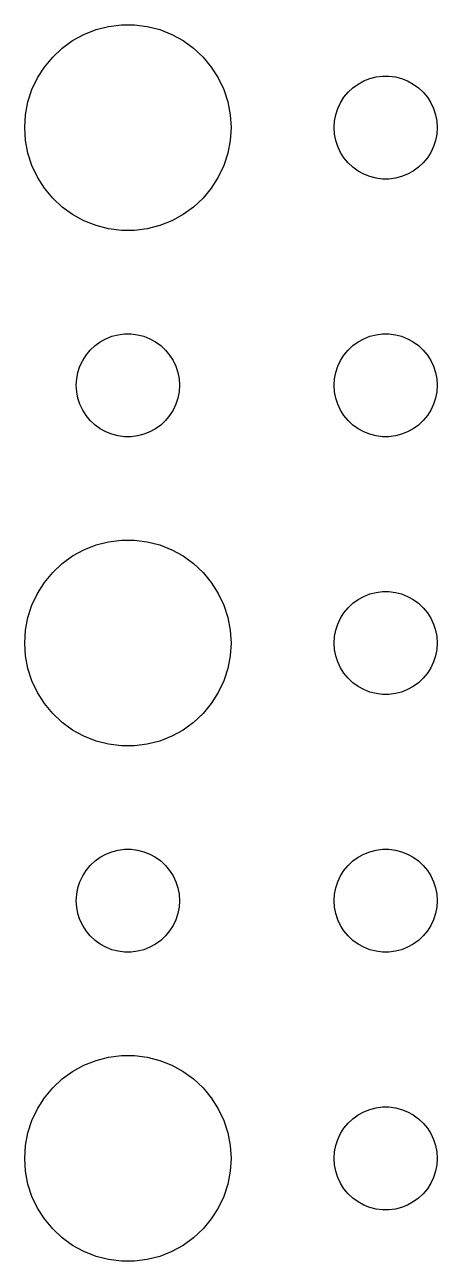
# Model space of a CAD drawing. Header units: metres. Extents: x -142 to 142, y -142 to 142.
# Drawn here: x -3 to 9, y -2.99 to 32.99 of the extents above; entities that cross this region are included whole.
import ezdxf

# ---------------------------------------------------------------- set-up
doc = ezdxf.new("R2010")
doc.units = ezdxf.units.M

msp = doc.modelspace()

# ---------------------------------------------------------------- linework, layer by layer
for p, q in [((-1.27733, 32.7145), (-0.92705, 32.8532)), ((-0.92705, 32.8532), (-0.56213, 32.9469)), ((-0.56213, 32.9469), (-0.18837, 32.9941)), ((-0.18837, 32.9941), (0.18837, 32.9941)), ((0.18837, 32.9941), (0.56213, 32.9469)), ((0.56213, 32.9469), (0.92705, 32.8532)), ((0.92705, 32.8532), (1.27733, 32.7145)), ((-1.91226, 32.3115), (-1.60747, 32.533)), ((-1.60747, 32.533), (-1.27733, 32.7145)), ((1.27733, 32.7145), (1.60747, 32.533)), ((1.60747, 32.533), (1.91226, 32.3115)), ((-2.42705, 31.7634), (-2.1869, 32.0536)), ((-2.1869, 32.0536), (-1.91226, 32.3115)), ((1.91226, 32.3115), (2.1869, 32.0536)), ((2.1869, 32.0536), (2.42705, 31.7634)), ((-2.62891, 31.4453), (-2.42705, 31.7634)), ((2.42705, 31.7634), (2.62891, 31.4453)), ((-2.78932, 31.1044), (-2.62891, 31.4453)), ((2.62891, 31.4453), (2.78932, 31.1044)), ((6.69626, 31.2665), (6.86133, 31.3572)), ((6.86133, 31.3572), (7.03647, 31.4266)), ((7.03647, 31.4266), (7.21892, 31.4734)), ((7.21892, 31.4734), (7.40581, 31.497)), ((7.40581, 31.497), (7.59418, 31.497)), ((7.59418, 31.497), (7.78107, 31.4734)), ((7.78107, 31.4734), (7.96352, 31.4266)), ((7.96352, 31.4266), (8.13866, 31.3572)), ((8.13866, 31.3572), (8.30373, 31.2665)), ((-2.90575, 30.7461), (-2.78932, 31.1044)), ((2.78932, 31.1044), (2.90575, 30.7461)), ((6.28647, 30.8817), (6.40654, 31.0268)), ((6.40654, 31.0268), (6.54385, 31.1558)), ((6.54385, 31.1558), (6.69626, 31.2665)), ((8.30373, 31.2665), (8.45613, 31.1558)), ((8.45613, 31.1558), (8.59344, 31.0268)), ((8.59344, 31.0268), (8.71352, 30.8817)), ((-2.97633, 30.376), (-2.90575, 30.7461)), ((2.90575, 30.7461), (2.97633, 30.376)), ((6.10533, 30.5522), (6.18553, 30.7226)), ((6.18553, 30.7226), (6.28647, 30.8817)), ((8.71352, 30.8817), (8.81445, 30.7226)), ((8.81445, 30.7226), (8.89465, 30.5522)), ((-3, 30), (-2.97633, 30.376)), ((2.97633, 30.376), (3, 30)), ((6.01183, 30.188), (6.04712, 30.373)), ((6.04712, 30.373), (6.10533, 30.5522)), ((8.89465, 30.5522), (8.95287, 30.373)), ((8.95287, 30.373), (8.98816, 30.188)), ((-2.97633, 29.624), (-3, 30)), ((3, 30), (2.97633, 29.624)), ((6, 30), (6.01183, 30.188)), ((6.01183, 29.812), (6, 30)), ((8.98816, 30.188), (9, 30)), ((9, 30), (8.98816, 29.812)), ((-2.90575, 29.2539), (-2.97633, 29.624)), ((2.97633, 29.624), (2.90575, 29.2539)), ((6.04712, 29.627), (6.01183, 29.812)), ((6.10533, 29.4478), (6.04712, 29.627)), ((8.95287, 29.627), (8.89465, 29.4478)), ((8.98816, 29.812), (8.95287, 29.627)), ((-2.78932, 28.8956), (-2.90575, 29.2539)), ((2.90575, 29.2539), (2.78932, 28.8956)), ((6.18553, 29.2774), (6.10533, 29.4478)), ((6.28647, 29.1183), (6.18553, 29.2774)), ((8.81445, 29.2774), (8.71352, 29.1183)), ((8.89465, 29.4478), (8.81445, 29.2774)), ((-2.62891, 28.5547), (-2.78932, 28.8956)), ((2.78932, 28.8956), (2.62891, 28.5547)), ((6.40654, 28.9732), (6.28647, 29.1183)), ((6.54385, 28.8442), (6.40654, 28.9732)), ((6.69626, 28.7335), (6.54385, 28.8442)), ((8.45613, 28.8442), (8.30373, 28.7335)), ((8.59344, 28.9732), (8.45613, 28.8442)), ((8.71352, 29.1183), (8.59344, 28.9732)), ((-2.42705, 28.2366), (-2.62891, 28.5547)), ((2.62891, 28.5547), (2.42705, 28.2366)), ((6.86133, 28.6427), (6.69626, 28.7335)), ((7.03647, 28.5734), (6.86133, 28.6427)), ((7.21892, 28.5266), (7.03647, 28.5734)), ((7.40581, 28.503), (7.21892, 28.5266)), ((7.59418, 28.503), (7.40581, 28.503)), ((7.78107, 28.5266), (7.59418, 28.503)), ((7.96352, 28.5734), (7.78107, 28.5266)), ((8.13866, 28.6427), (7.96352, 28.5734)), ((8.30373, 28.7335), (8.13866, 28.6427)), ((-2.1869, 27.9464), (-2.42705, 28.2366)), ((2.42705, 28.2366), (2.1869, 27.9464)), ((-1.91226, 27.6884), (-2.1869, 27.9464)), ((2.1869, 27.9464), (1.91226, 27.6884)), ((-1.60747, 27.467), (-1.91226, 27.6884)), ((-1.27733, 27.2855), (-1.60747, 27.467)), ((1.60747, 27.467), (1.27733, 27.2855)), ((1.91226, 27.6884), (1.60747, 27.467)), ((-0.92705, 27.1468), (-1.27733, 27.2855)), ((-0.56213, 27.0531), (-0.92705, 27.1468)), ((-0.18837, 27.0059), (-0.56213, 27.0531)), ((0.18837, 27.0059), (-0.18837, 27.0059)), ((0.56213, 27.0531), (0.18837, 27.0059)), ((0.92705, 27.1468), (0.56213, 27.0531)), ((1.27733, 27.2855), (0.92705, 27.1468)), ((-0.95613, 23.6558), (-0.80373, 23.7665)), ((-0.80373, 23.7665), (-0.63866, 23.8572)), ((-0.63866, 23.8572), (-0.46352, 23.9266)), ((-0.46352, 23.9266), (-0.28107, 23.9734)), ((-0.28107, 23.9734), (-0.09418, 23.997)), ((-0.09418, 23.997), (0.09418, 23.997)), ((0.09418, 23.997), (0.28107, 23.9734)), ((0.28107, 23.9734), (0.46352, 23.9266)), ((0.46352, 23.9266), (0.63866, 23.8572)), ((0.63866, 23.8572), (0.80373, 23.7665)), ((0.80373, 23.7665), (0.95613, 23.6558)), ((6.54385, 23.6558), (6.69626, 23.7665)), ((6.69626, 23.7665), (6.86133, 23.8572)), ((6.86133, 23.8572), (7.03647, 23.9266)), ((7.03647, 23.9266), (7.21892, 23.9734)), ((7.21892, 23.9734), (7.40581, 23.997)), ((7.40581, 23.997), (7.59418, 23.997)), ((7.59418, 23.997), (7.78107, 23.9734)), ((7.78107, 23.9734), (7.96352, 23.9266)), ((7.96352, 23.9266), (8.13866, 23.8572)), ((8.13866, 23.8572), (8.30373, 23.7665)), ((8.30373, 23.7665), (8.45613, 23.6558)), ((-1.21352, 23.3817), (-1.09344, 23.5268)), ((-1.09344, 23.5268), (-0.95613, 23.6558)), ((0.95613, 23.6558), (1.09344, 23.5268)), ((1.09344, 23.5268), (1.21352, 23.3817)), ((6.28647, 23.3817), (6.40654, 23.5268)), ((6.40654, 23.5268), (6.54385, 23.6558)), ((8.45613, 23.6558), (8.59344, 23.5268)), ((8.59344, 23.5268), (8.71352, 23.3817)), ((-1.45287, 22.873), (-1.39465, 23.0522)), ((-1.39465, 23.0522), (-1.31445, 23.2226)), ((-1.31445, 23.2226), (-1.21352, 23.3817)), ((1.21352, 23.3817), (1.31445, 23.2226)), ((1.31445, 23.2226), (1.39465, 23.0522)), ((1.39465, 23.0522), (1.45287, 22.873)), ((6.04712, 22.873), (6.10533, 23.0522)), ((6.10533, 23.0522), (6.18553, 23.2226)), ((6.18553, 23.2226), (6.28647, 23.3817)), ((8.71352, 23.3817), (8.81445, 23.2226)), ((8.81445, 23.2226), (8.89465, 23.0522)), ((8.89465, 23.0522), (8.95287, 22.873)), ((-1.5, 22.5), (-1.48816, 22.688)), ((-1.48816, 22.688), (-1.45287, 22.873)), ((1.45287, 22.873), (1.48816, 22.688)), ((1.48816, 22.688), (1.5, 22.5)), ((6, 22.5), (6.01183, 22.688)), ((6.01183, 22.688), (6.04712, 22.873)), ((8.95287, 22.873), (8.98816, 22.688)), ((8.98816, 22.688), (9, 22.5)), ((-1.48816, 22.312), (-1.5, 22.5)), ((1.5, 22.5), (1.48816, 22.312)), ((6.01183, 22.312), (6, 22.5)), ((9, 22.5), (8.98816, 22.312)), ((-1.45287, 22.127), (-1.48816, 22.312)), ((-1.39465, 21.9478), (-1.45287, 22.127)), ((1.45287, 22.127), (1.39465, 21.9478)), ((1.48816, 22.312), (1.45287, 22.127)), ((6.04712, 22.127), (6.01183, 22.312)), ((6.10533, 21.9478), (6.04712, 22.127)), ((8.95287, 22.127), (8.89465, 21.9478)), ((8.98816, 22.312), (8.95287, 22.127)), ((-1.31445, 21.7774), (-1.39465, 21.9478)), ((-1.21352, 21.6183), (-1.31445, 21.7774)), ((-1.09344, 21.4732), (-1.21352, 21.6183)), ((1.21352, 21.6183), (1.09344, 21.4732)), ((1.31445, 21.7774), (1.21352, 21.6183)), ((1.39465, 21.9478), (1.31445, 21.7774)), ((6.18553, 21.7774), (6.10533, 21.9478)), ((6.28647, 21.6183), (6.18553, 21.7774)), ((6.40654, 21.4732), (6.28647, 21.6183)), ((8.71352, 21.6183), (8.59344, 21.4732)), ((8.81445, 21.7774), (8.71352, 21.6183)), ((8.89465, 21.9478), (8.81445, 21.7774)), ((-0.95613, 21.3442), (-1.09344, 21.4732)), ((-0.80373, 21.2335), (-0.95613, 21.3442)), ((-0.63866, 21.1427), (-0.80373, 21.2335)), ((0.80373, 21.2335), (0.63866, 21.1427)), ((0.95613, 21.3442), (0.80373, 21.2335)), ((1.09344, 21.4732), (0.95613, 21.3442)), ((6.54385, 21.3442), (6.40654, 21.4732)), ((6.69626, 21.2335), (6.54385, 21.3442)), ((6.86133, 21.1427), (6.69626, 21.2335)), ((8.30373, 21.2335), (8.13866, 21.1427)), ((8.45613, 21.3442), (8.30373, 21.2335)), ((8.59344, 21.4732), (8.45613, 21.3442)), ((-0.46352, 21.0734), (-0.63866, 21.1427)), ((-0.28107, 21.0266), (-0.46352, 21.0734)), ((-0.09418, 21.003), (-0.28107, 21.0266)), ((0.09418, 21.003), (-0.09418, 21.003)), ((0.28107, 21.0266), (0.09418, 21.003)), ((0.46352, 21.0734), (0.28107, 21.0266)), ((0.63866, 21.1427), (0.46352, 21.0734)), ((7.03647, 21.0734), (6.86133, 21.1427)), ((7.21892, 21.0266), (7.03647, 21.0734)), ((7.40581, 21.003), (7.21892, 21.0266)), ((7.59418, 21.003), (7.40581, 21.003)), ((7.78107, 21.0266), (7.59418, 21.003)), ((7.96352, 21.0734), (7.78107, 21.0266)), ((8.13866, 21.1427), (7.96352, 21.0734)), ((-0.56213, 17.9469), (-0.18837, 17.9941)), ((-0.18837, 17.9941), (0.18837, 17.9941)), ((0.18837, 17.9941), (0.56213, 17.9469)), ((-1.60747, 17.533), (-1.27733, 17.7145)), ((-1.27733, 17.7145), (-0.92705, 17.8532)), ((-0.92705, 17.8532), (-0.56213, 17.9469)), ((0.56213, 17.9469), (0.92705, 17.8532)), ((0.92705, 17.8532), (1.27733, 17.7145)), ((1.27733, 17.7145), (1.60747, 17.533)), ((-2.1869, 17.0536), (-1.91226, 17.3115)), ((-1.91226, 17.3115), (-1.60747, 17.533)), ((1.60747, 17.533), (1.91226, 17.3115)), ((1.91226, 17.3115), (2.1869, 17.0536)), ((-2.42705, 16.7634), (-2.1869, 17.0536)), ((2.1869, 17.0536), (2.42705, 16.7634)), ((-2.62891, 16.4453), (-2.42705, 16.7634)), ((2.42705, 16.7634), (2.62891, 16.4453)), ((-2.78932, 16.1044), (-2.62891, 16.4453)), ((2.62891, 16.4453), (2.78932, 16.1044)), ((6.54385, 16.1558), (6.69626, 16.2665)), ((6.69626, 16.2665), (6.86133, 16.3572)), ((6.86133, 16.3572), (7.03647, 16.4266)), ((7.03647, 16.4266), (7.21892, 16.4734)), ((7.21892, 16.4734), (7.40581, 16.497)), ((7.40581, 16.497), (7.59418, 16.497)), ((7.59418, 16.497), (7.78107, 16.4734)), ((7.78107, 16.4734), (7.96352, 16.4266)), ((7.96352, 16.4266), (8.13866, 16.3572)), ((8.13866, 16.3572), (8.30373, 16.2665)), ((8.30373, 16.2665), (8.45613, 16.1558)), ((-2.90575, 15.7461), (-2.78932, 16.1044)), ((2.78932, 16.1044), (2.90575, 15.7461)), ((6.18553, 15.7226), (6.28647, 15.8817)), ((6.28647, 15.8817), (6.40654, 16.0268)), ((6.40654, 16.0268), (6.54385, 16.1558)), ((8.45613, 16.1558), (8.59344, 16.0268)), ((8.59344, 16.0268), (8.71352, 15.8817)), ((8.71352, 15.8817), (8.81445, 15.7226)), ((-2.97633, 15.376), (-2.90575, 15.7461)), ((2.90575, 15.7461), (2.97633, 15.376)), ((6.04712, 15.373), (6.10533, 15.5522)), ((6.10533, 15.5522), (6.18553, 15.7226)), ((8.81445, 15.7226), (8.89465, 15.5522)), ((8.89465, 15.5522), (8.95287, 15.373)), ((-3, 15), (-2.97633, 15.376)), ((2.97633, 15.376), (3, 15)), ((6, 15), (6.01183, 15.188)), ((6.01183, 15.188), (6.04712, 15.373)), ((8.95287, 15.373), (8.98816, 15.188)), ((8.98816, 15.188), (9, 15)), ((-2.97633, 14.624), (-3, 15)), ((3, 15), (2.97633, 14.624)), ((6.01183, 14.812), (6, 15)), ((6.04712, 14.627), (6.01183, 14.812)), ((8.98816, 14.812), (8.95287, 14.627)), ((9, 15), (8.98816, 14.812)), ((-2.90575, 14.2539), (-2.97633, 14.624)), ((2.97633, 14.624), (2.90575, 14.2539)), ((6.10533, 14.4478), (6.04712, 14.627)), ((6.18553, 14.2774), (6.10533, 14.4478)), ((8.89465, 14.4478), (8.81445, 14.2774)), ((8.95287, 14.627), (8.89465, 14.4478)), ((-2.78932, 13.8956), (-2.90575, 14.2539)), ((2.90575, 14.2539), (2.78932, 13.8956)), ((6.28647, 14.1183), (6.18553, 14.2774)), ((6.40654, 13.9732), (6.28647, 14.1183)), ((8.71352, 14.1183), (8.59344, 13.9732)), ((8.81445, 14.2774), (8.71352, 14.1183)), ((-2.62891, 13.5547), (-2.78932, 13.8956)), ((2.78932, 13.8956), (2.62891, 13.5547)), ((6.54385, 13.8442), (6.40654, 13.9732)), ((6.69626, 13.7335), (6.54385, 13.8442)), ((6.86133, 13.6427), (6.69626, 13.7335)), ((8.30373, 13.7335), (8.13866, 13.6427)), ((8.45613, 13.8442), (8.30373, 13.7335)), ((8.59344, 13.9732), (8.45613, 13.8442)), ((-2.42705, 13.2366), (-2.62891, 13.5547)), ((2.62891, 13.5547), (2.42705, 13.2366)), ((7.03647, 13.5734), (6.86133, 13.6427)), ((7.21892, 13.5266), (7.03647, 13.5734)), ((7.40581, 13.5029), (7.21892, 13.5266)), ((7.59418, 13.5029), (7.40581, 13.5029)), ((7.78107, 13.5266), (7.59418, 13.5029)), ((7.96352, 13.5734), (7.78107, 13.5266)), ((8.13866, 13.6427), (7.96352, 13.5734)), ((-2.1869, 12.9464), (-2.42705, 13.2366)), ((2.42705, 13.2366), (2.1869, 12.9464)), ((-1.91226, 12.6884), (-2.1869, 12.9464)), ((-1.60747, 12.467), (-1.91226, 12.6884)), ((1.91226, 12.6884), (1.60747, 12.467)), ((2.1869, 12.9464), (1.91226, 12.6884)), ((-1.27733, 12.2855), (-1.60747, 12.467)), ((-0.92705, 12.1468), (-1.27733, 12.2855)), ((1.27733, 12.2855), (0.92705, 12.1468)), ((1.60747, 12.467), (1.27733, 12.2855)), ((-0.56213, 12.0531), (-0.92705, 12.1468)), ((-0.18837, 12.0059), (-0.56213, 12.0531)), ((0.18837, 12.0059), (-0.18837, 12.0059)), ((0.56213, 12.0531), (0.18837, 12.0059)), ((0.92705, 12.1468), (0.56213, 12.0531)), ((-1.09344, 8.52681), (-0.95613, 8.65576)), ((-0.95613, 8.65576), (-0.80373, 8.76648)), ((-0.80373, 8.76648), (-0.63866, 8.85724)), ((-0.63866, 8.85724), (-0.46352, 8.92657)), ((-0.46352, 8.92657), (-0.28107, 8.97342)), ((-0.28107, 8.97342), (-0.09418, 8.99704)), ((-0.09418, 8.99704), (0.09418, 8.99704)), ((0.09418, 8.99704), (0.28107, 8.97342)), ((0.28107, 8.97342), (0.46352, 8.92657)), ((0.46352, 8.92657), (0.63866, 8.85724)), ((0.63866, 8.85724), (0.80373, 8.76648)), ((0.80373, 8.76648), (0.95613, 8.65576)), ((0.95613, 8.65576), (1.09344, 8.52681)), ((6.40654, 8.52681), (6.54385, 8.65576)), ((6.54385, 8.65576), (6.69626, 8.76648)), ((6.69626, 8.76648), (6.86133, 8.85724)), ((6.86133, 8.85724), (7.03647, 8.92657)), ((7.03647, 8.92657), (7.21892, 8.97342)), ((7.21892, 8.97342), (7.40581, 8.99704)), ((7.40581, 8.99704), (7.59418, 8.99704)), ((7.59418, 8.99704), (7.78107, 8.97342)), ((7.78107, 8.97342), (7.96352, 8.92657)), ((7.96352, 8.92657), (8.13866, 8.85724)), ((8.13866, 8.85724), (8.30373, 8.76648)), ((8.30373, 8.76648), (8.45613, 8.65576)), ((8.45613, 8.65576), (8.59344, 8.52681)), ((-1.31445, 8.22263), (-1.21352, 8.38167)), ((-1.21352, 8.38167), (-1.09344, 8.52681)), ((1.09344, 8.52681), (1.21352, 8.38167)), ((1.21352, 8.38167), (1.31445, 8.22263)), ((6.18553, 8.22263), (6.28647, 8.38167)), ((6.28647, 8.38167), (6.40654, 8.52681)), ((8.59344, 8.52681), (8.71352, 8.38167)), ((8.71352, 8.38167), (8.81445, 8.22263)), ((-1.45287, 7.87303), (-1.39465, 8.05219)), ((-1.39465, 8.05219), (-1.31445, 8.22263)), ((1.31445, 8.22263), (1.39465, 8.05219)), ((1.39465, 8.05219), (1.45287, 7.87303)), ((6.04712, 7.87303), (6.10533, 8.05219)), ((6.10533, 8.05219), (6.18553, 8.22263)), ((8.81445, 8.22263), (8.89465, 8.05219)), ((8.89465, 8.05219), (8.95287, 7.87303)), ((-1.5, 7.5), (-1.48816, 7.68799)), ((-1.48816, 7.68799), (-1.45287, 7.87303)), ((1.45287, 7.87303), (1.48816, 7.68799)), ((1.48816, 7.68799), (1.5, 7.5)), ((6, 7.5), (6.01183, 7.68799)), ((6.01183, 7.68799), (6.04712, 7.87303)), ((8.95287, 7.87303), (8.98816, 7.68799)), ((8.98816, 7.68799), (9, 7.5)), ((-1.48816, 7.312), (-1.5, 7.5)), ((-1.45287, 7.12695), (-1.48816, 7.312)), ((1.48816, 7.312), (1.45287, 7.12695)), ((1.5, 7.5), (1.48816, 7.312)), ((6.01183, 7.312), (6, 7.5)), ((6.04712, 7.12695), (6.01183, 7.312)), ((8.98816, 7.312), (8.95287, 7.12695)), ((9, 7.5), (8.98816, 7.312)), ((-1.39465, 6.9478), (-1.45287, 7.12695)), ((-1.31445, 6.77736), (-1.39465, 6.9478)), ((1.39465, 6.9478), (1.31445, 6.77736)), ((1.45287, 7.12695), (1.39465, 6.9478)), ((6.10533, 6.9478), (6.04712, 7.12695)), ((6.18553, 6.77736), (6.10533, 6.9478)), ((8.89465, 6.9478), (8.81445, 6.77736)), ((8.95287, 7.12695), (8.89465, 6.9478)), ((-1.21352, 6.61832), (-1.31445, 6.77736)), ((-1.09344, 6.47318), (-1.21352, 6.61832)), ((1.21352, 6.61832), (1.09344, 6.47318)), ((1.31445, 6.77736), (1.21352, 6.61832)), ((6.28647, 6.61832), (6.18553, 6.77736)), ((6.40654, 6.47318), (6.28647, 6.61832)), ((8.71352, 6.61832), (8.59344, 6.47318)), ((8.81445, 6.77736), (8.71352, 6.61832)), ((-0.95613, 6.34422), (-1.09344, 6.47318)), ((-0.80373, 6.23351), (-0.95613, 6.34422)), ((-0.63866, 6.14275), (-0.80373, 6.23351)), ((-0.46352, 6.07341), (-0.63866, 6.14275)), ((0.63866, 6.14275), (0.46352, 6.07341)), ((0.80373, 6.23351), (0.63866, 6.14275)), ((0.95613, 6.34422), (0.80373, 6.23351)), ((1.09344, 6.47318), (0.95613, 6.34422)), ((6.54385, 6.34422), (6.40654, 6.47318)), ((6.69626, 6.23351), (6.54385, 6.34422)), ((6.86133, 6.14275), (6.69626, 6.23351)), ((7.03647, 6.07341), (6.86133, 6.14275)), ((8.13866, 6.14275), (7.96352, 6.07341)), ((8.30373, 6.23351), (8.13866, 6.14275)), ((8.45613, 6.34422), (8.30373, 6.23351)), ((8.59344, 6.47318), (8.45613, 6.34422)), ((-0.28107, 6.02657), (-0.46352, 6.07341)), ((-0.09418, 6.00294), (-0.28107, 6.02657)), ((0.09418, 6.00294), (-0.09418, 6.00294)), ((0.28107, 6.02657), (0.09418, 6.00294)), ((0.46352, 6.07341), (0.28107, 6.02657)), ((7.21892, 6.02657), (7.03647, 6.07341)), ((7.40581, 6.00294), (7.21892, 6.02657)), ((7.59418, 6.00294), (7.40581, 6.00294)), ((7.78107, 6.02657), (7.59418, 6.00294)), ((7.96352, 6.07341), (7.78107, 6.02657)), ((-0.92705, 2.85316), (-0.56213, 2.94685)), ((-0.56213, 2.94685), (-0.18837, 2.99408)), ((-0.18837, 2.99408), (0.18837, 2.99408)), ((0.18837, 2.99408), (0.56213, 2.94685)), ((0.56213, 2.94685), (0.92705, 2.85316)), ((-1.91226, 2.31154), (-1.60747, 2.53297)), ((-1.60747, 2.53297), (-1.27733, 2.71448)), ((-1.27733, 2.71448), (-0.92705, 2.85316)), ((0.92705, 2.85316), (1.27733, 2.71448)), ((1.27733, 2.71448), (1.60747, 2.53297)), ((1.60747, 2.53297), (1.91226, 2.31154)), ((-2.1869, 2.05363), (-1.91226, 2.31154)), ((1.91226, 2.31154), (2.1869, 2.05363)), ((-2.42705, 1.76335), (-2.1869, 2.05363)), ((2.1869, 2.05363), (2.42705, 1.76335)), ((-2.78932, 1.10437), (-2.62891, 1.44525)), ((-2.62891, 1.44525), (-2.42705, 1.76335)), ((2.42705, 1.76335), (2.62891, 1.44525)), ((2.62891, 1.44525), (2.78932, 1.10437)), ((7.03647, 1.42657), (7.21892, 1.47342)), ((7.21892, 1.47342), (7.40581, 1.49704)), ((7.40581, 1.49704), (7.59418, 1.49704)), ((7.59418, 1.49704), (7.78107, 1.47342)), ((7.78107, 1.47342), (7.96352, 1.42657)), ((-2.90575, 0.74606), (-2.78932, 1.10437)), ((2.78932, 1.10437), (2.90575, 0.74606)), ((6.40654, 1.02681), (6.54385, 1.15576)), ((6.54385, 1.15576), (6.69626, 1.26648)), ((6.69626, 1.26648), (6.86133, 1.35724)), ((6.86133, 1.35724), (7.03647, 1.42657)), ((7.96352, 1.42657), (8.13866, 1.35724)), ((8.13866, 1.35724), (8.30373, 1.26648)), ((8.30373, 1.26648), (8.45613, 1.15576)), ((8.45613, 1.15576), (8.59344, 1.02681)), ((-2.97633, 0.37599), (-2.90575, 0.74606)), ((2.90575, 0.74606), (2.97633, 0.37599)), ((6.10533, 0.55219), (6.18553, 0.72263)), ((6.18553, 0.72263), (6.28647, 0.88167)), ((6.28647, 0.88167), (6.40654, 1.02681)), ((8.59344, 1.02681), (8.71352, 0.88167)), ((8.71352, 0.88167), (8.81445, 0.72263)), ((8.81445, 0.72263), (8.89465, 0.55219)), ((-3, 0), (-2.97633, 0.37599)), ((2.97633, 0.37599), (3, 0)), ((6.01183, 0.18799), (6.04712, 0.37303)), ((6.04712, 0.37303), (6.10533, 0.55219)), ((8.89465, 0.55219), (8.95287, 0.37303)), ((8.95287, 0.37303), (8.98816, 0.18799)), ((-2.97633, -0.37599), (-3, 0)), ((3, 0), (2.97633, -0.37599)), ((6, 0), (6.01183, 0.18799)), ((6.01183, -0.18799), (6, 0)), ((8.98816, 0.18799), (9, 0)), ((9, 0), (8.98816, -0.18799)), ((6.04712, -0.37303), (6.01183, -0.18799)), ((8.98816, -0.18799), (8.95287, -0.37303)), ((-2.90575, -0.74606), (-2.97633, -0.37599)), ((2.97633, -0.37599), (2.90575, -0.74606)), ((6.10533, -0.55219), (6.04712, -0.37303)), ((6.18553, -0.72263), (6.10533, -0.55219)), ((8.89465, -0.55219), (8.81445, -0.72263)), ((8.95287, -0.37303), (8.89465, -0.55219)), ((-2.78932, -1.10437), (-2.90575, -0.74606)), ((2.90575, -0.74606), (2.78932, -1.10437)), ((6.28647, -0.88167), (6.18553, -0.72263)), ((6.40654, -1.02681), (6.28647, -0.88167)), ((6.54385, -1.15576), (6.40654, -1.02681)), ((8.59344, -1.02681), (8.45613, -1.15576)), ((8.71352, -0.88167), (8.59344, -1.02681)), ((8.81445, -0.72263), (8.71352, -0.88167)), ((-2.62891, -1.44525), (-2.78932, -1.10437)), ((2.78932, -1.10437), (2.62891, -1.44525)), ((6.69626, -1.26648), (6.54385, -1.15576)), ((6.86133, -1.35724), (6.69626, -1.26648)), ((7.03647, -1.42657), (6.86133, -1.35724)), ((7.21892, -1.47342), (7.03647, -1.42657)), ((7.96352, -1.42657), (7.78107, -1.47342)), ((8.13866, -1.35724), (7.96352, -1.42657)), ((8.30373, -1.26648), (8.13866, -1.35724)), ((8.45613, -1.15576), (8.30373, -1.26648)), ((-2.42705, -1.76335), (-2.62891, -1.44525)), ((-2.1869, -2.05363), (-2.42705, -1.76335)), ((2.42705, -1.76335), (2.1869, -2.05363)), ((2.62891, -1.44525), (2.42705, -1.76335)), ((7.40581, -1.49704), (7.21892, -1.47342)), ((7.59418, -1.49704), (7.40581, -1.49704)), ((7.78107, -1.47342), (7.59418, -1.49704)), ((-1.91226, -2.31154), (-2.1869, -2.05363)), ((2.1869, -2.05363), (1.91226, -2.31154)), ((-1.60747, -2.53297), (-1.91226, -2.31154)), ((1.91226, -2.31154), (1.60747, -2.53297)), ((-1.27733, -2.71448), (-1.60747, -2.53297)), ((-0.92705, -2.85316), (-1.27733, -2.71448)), ((-0.56213, -2.94685), (-0.92705, -2.85316)), ((0.92705, -2.85316), (0.56213, -2.94685)), ((1.27733, -2.71448), (0.92705, -2.85316)), ((1.60747, -2.53297), (1.27733, -2.71448)), ((-0.18837, -2.99408), (-0.56213, -2.94685)), ((0.18837, -2.99408), (-0.18837, -2.99408)), ((0.56213, -2.94685), (0.18837, -2.99408))]:
    msp.add_line(p, q)

doc.saveas('drawing.dxf')
